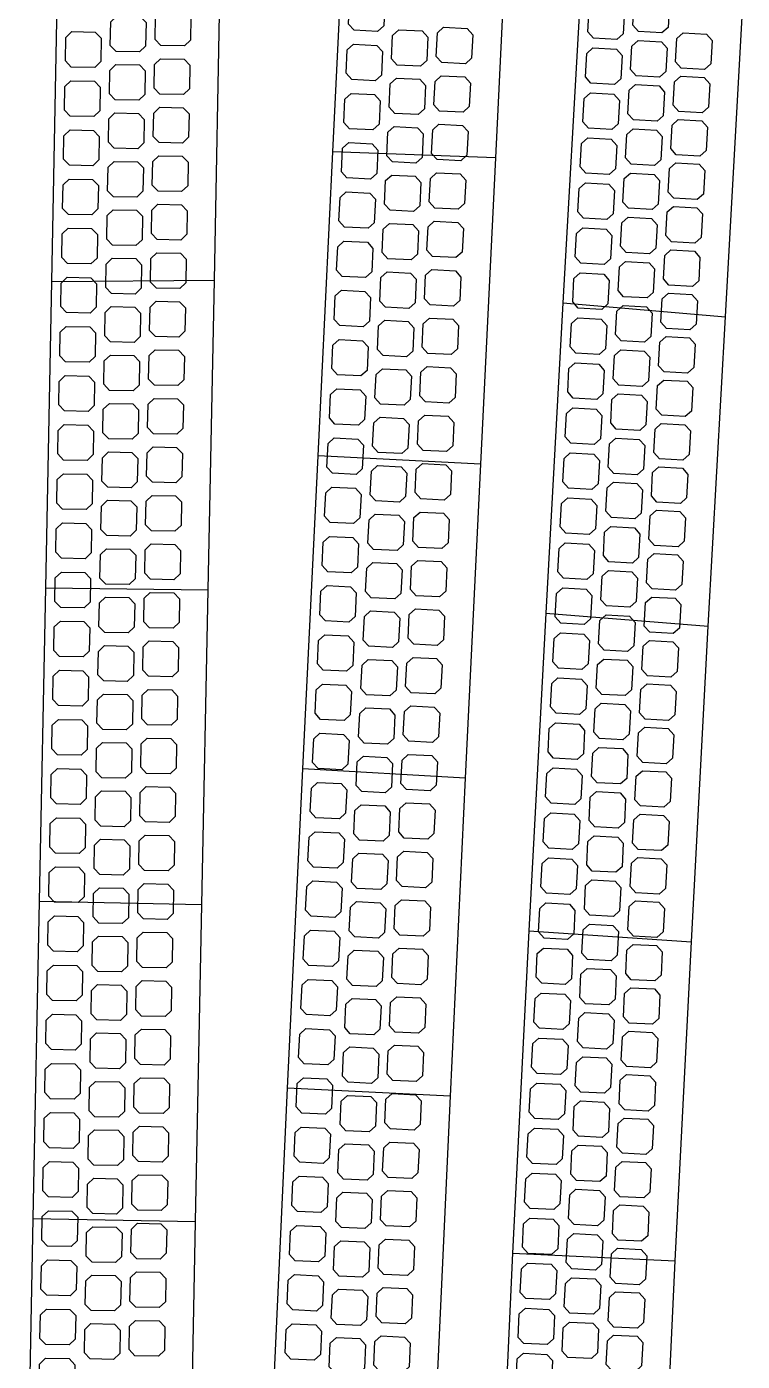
# Model space of a CAD drawing. Header units: millimetres. Extents: x 19106 to 24547, y 13072 to 17462.
# Drawn here: x 22119.7 to 22372.6, y 15459.8 to 15931.5 of the extents above; entities that cross this region are included whole.
import ezdxf

# ---------------------------------------------------------------- set-up
doc = ezdxf.new("R2010")
doc.units = ezdxf.units.MM
doc.header["$LTSCALE"] = 100
doc.header["$MEASUREMENT"] = 0
doc.layers.add('Default', color=7, linetype='Continuous')
doc.layers.add('PV CELL', color=1, linetype='Continuous')

msp = doc.modelspace()

# ---------------------------------------------------------------- linework, layer by layer
at = {"layer": 'Default'}
for points in [[(22227.91, 15887.31), (22232.91, 15990.82)], [(22290.42, 15990.29), (22285.34, 15885.18)], [(22130.38, 15946.09), (22128.46, 15841.46)], [(22186.01, 15841.91), (22188.01, 15948.63)], [(22315.22, 15939.78), (22309.25, 15833.89)], [(22366.65, 15829.02), (22372.64, 15935.15)], [(22222.67, 15779.91), (22227.91, 15887.31)], [(22285.34, 15885.18), (22227.91, 15887.31)], [(22285.34, 15885.18), (22227.91, 15887.31)], [(22285.34, 15885.18), (22280.06, 15776.85)], [(22128.46, 15841.46), (22126.31, 15733.25)], [(22128.46, 15841.46), (22186.01, 15841.91)], [(22128.46, 15841.46), (22186.01, 15841.91)], [(22183.83, 15732.48), (22186.01, 15841.91)], [(22309.25, 15833.89), (22303.2, 15724.28)], [(22309.25, 15833.89), (22366.65, 15829.02)], [(22309.25, 15833.89), (22366.65, 15829.02)], [(22360.62, 15719.65), (22366.65, 15829.02)], [(22217.29, 15669.17), (22222.67, 15779.91)], [(22280.06, 15776.85), (22222.67, 15779.91)], [(22280.06, 15776.85), (22222.67, 15779.91)], [(22280.06, 15776.85), (22274.68, 15665.93)], [(22126.31, 15733.25), (22124.05, 15622.44)], [(22126.31, 15733.25), (22183.83, 15732.48)], [(22126.31, 15733.25), (22183.83, 15732.48)], [(22181.55, 15621.25), (22183.83, 15732.48)], [(22303.2, 15724.28), (22297.18, 15611.93)], [(22303.2, 15724.28), (22360.62, 15719.65)], [(22303.2, 15724.28), (22360.62, 15719.65)], [(22354.65, 15608.07), (22360.62, 15719.65)], [(22211.91, 15556.4), (22217.29, 15669.17)], [(22274.68, 15665.93), (22217.29, 15669.17)], [(22274.68, 15665.93), (22217.29, 15669.17)], [(22274.68, 15665.93), (22269.33, 15553.53)], [(22124.05, 15622.44), (22121.78, 15510.29)], [(22124.05, 15622.44), (22181.55, 15621.25)], [(22124.05, 15622.44), (22181.55, 15621.25)], [(22179.28, 15509.22), (22181.55, 15621.25)], [(22297.18, 15611.93), (22291.38, 15497.97)], [(22297.18, 15611.93), (22354.65, 15608.07)], [(22297.18, 15611.93), (22354.65, 15608.07)], [(22348.91, 15495.3), (22354.65, 15608.07)], [(22206.72, 15443.01), (22211.91, 15556.4)], [(22269.33, 15553.53), (22211.91, 15556.4)], [(22269.33, 15553.53), (22211.91, 15556.4)], [(22269.33, 15553.53), (22264.19, 15440.98)], [(22121.78, 15510.29), (22119.66, 15399.32)], [(22121.78, 15510.29), (22179.28, 15509.22)], [(22121.78, 15510.29), (22179.28, 15509.22)], [(22177.17, 15398.75), (22179.28, 15509.22)], [(22291.38, 15497.97), (22286.17, 15384.72)], [(22291.38, 15497.97), (22348.91, 15495.3)], [(22291.38, 15497.97), (22348.91, 15495.3)], [(22343.77, 15383.62), (22348.91, 15495.3)]]:
    msp.add_lwpolyline(points, dxfattribs=at)
at = {"layer": 'PV CELL'}
for points in [[(22244.31, 15942.34), (22246.3, 15940.14), (22245.9, 15931.85), (22243.7, 15929.86), (22235.41, 15930.26), (22233.42, 15932.46), (22233.82, 15940.75), (22236.02, 15942.74), (22244.31, 15942.34)], [(22320.03, 15927.53), (22318.05, 15929.75), (22318.53, 15938.03), (22320.74, 15940.01), (22329.03, 15939.53), (22331.01, 15937.31), (22330.53, 15929.03), (22328.31, 15927.05), (22320.03, 15927.53)], [(22335.96, 15929.81), (22333.99, 15932.03), (22334.46, 15940.31), (22336.68, 15942.29), (22344.96, 15941.81), (22346.94, 15939.6), (22346.46, 15931.31), (22344.25, 15929.33), (22335.96, 15929.81)], [(22151.27, 15922.79), (22149.21, 15924.93), (22149.37, 15933.23), (22151.51, 15935.29), (22159.81, 15935.14), (22161.87, 15933), (22161.71, 15924.7), (22159.57, 15922.64), (22151.27, 15922.79)], [(22167.09, 15924.88), (22165.03, 15927.01), (22165.19, 15935.31), (22167.33, 15937.37), (22175.63, 15937.22), (22177.69, 15935.08), (22177.53, 15926.78), (22175.39, 15924.72), (22167.09, 15924.88)], [(22275.35, 15930.91), (22277.34, 15928.72), (22276.94, 15920.43), (22274.74, 15918.43), (22266.45, 15918.83), (22264.46, 15921.03), (22264.86, 15929.32), (22267.06, 15931.32), (22275.35, 15930.91)], [(22135.39, 15917.29), (22133.33, 15919.43), (22133.48, 15927.73), (22135.62, 15929.79), (22143.92, 15929.64), (22145.98, 15927.5), (22145.83, 15919.2), (22143.69, 15917.14), (22135.39, 15917.29)], [(22259.51, 15930.07), (22261.51, 15927.88), (22261.11, 15919.59), (22258.91, 15917.59), (22250.62, 15917.99), (22248.62, 15920.19), (22249.02, 15928.48), (22251.22, 15930.48), (22259.51, 15930.07)], [(22335.09, 15914.18), (22333.11, 15916.4), (22333.58, 15924.69), (22335.79, 15926.66), (22344.08, 15926.2), (22346.06, 15923.98), (22345.59, 15915.69), (22343.37, 15913.72), (22335.09, 15914.18)], [(22351.04, 15916.9), (22349.06, 15919.12), (22349.53, 15927.4), (22351.75, 15929.38), (22360.03, 15928.91), (22362.01, 15926.7), (22361.54, 15918.41), (22359.33, 15916.43), (22351.04, 15916.9)], [(22243.47, 15924.95), (22245.46, 15922.75), (22245.06, 15914.46), (22242.86, 15912.46), (22234.57, 15912.86), (22232.58, 15915.06), (22232.98, 15923.35), (22235.18, 15925.35), (22243.47, 15924.95)], [(22319.14, 15911.61), (22317.16, 15913.83), (22317.63, 15922.11), (22319.84, 15924.09), (22328.13, 15923.62), (22330.11, 15921.41), (22329.64, 15913.12), (22327.43, 15911.14), (22319.14, 15911.61)], [(22150.95, 15905.68), (22148.89, 15907.82), (22149.05, 15916.11), (22151.19, 15918.17), (22159.49, 15918.02), (22161.55, 15915.88), (22161.39, 15907.58), (22159.25, 15905.52), (22150.95, 15905.68)], [(22166.77, 15907.72), (22164.71, 15909.86), (22164.87, 15918.16), (22167.01, 15920.22), (22175.3, 15920.07), (22177.36, 15917.93), (22177.21, 15909.63), (22175.07, 15907.57), (22166.77, 15907.72)], [(22135.06, 15899.93), (22133, 15902.07), (22133.16, 15910.37), (22135.3, 15912.43), (22143.6, 15912.27), (22145.66, 15910.13), (22145.5, 15901.83), (22143.36, 15899.77), (22135.06, 15899.93)], [(22258.68, 15912.95), (22260.68, 15910.75), (22260.28, 15902.46), (22258.08, 15900.47), (22249.79, 15900.87), (22247.79, 15903.07), (22248.19, 15911.36), (22250.39, 15913.35), (22258.68, 15912.95)], [(22274.52, 15913.78), (22276.52, 15911.58), (22276.11, 15903.29), (22273.92, 15901.3), (22265.63, 15901.7), (22263.63, 15903.9), (22264.03, 15912.19), (22266.23, 15914.18), (22274.52, 15913.78)], [(22350.18, 15901.56), (22348.2, 15903.78), (22348.67, 15912.06), (22350.88, 15914.04), (22359.17, 15913.57), (22361.15, 15911.36), (22360.68, 15903.07), (22358.46, 15901.09), (22350.18, 15901.56)], [(22242.63, 15907.55), (22244.62, 15905.35), (22244.22, 15897.06), (22242.02, 15895.06), (22233.73, 15895.47), (22231.74, 15897.66), (22232.14, 15905.95), (22234.34, 15907.95), (22242.63, 15907.55)], [(22318.24, 15895.71), (22316.26, 15897.92), (22316.73, 15906.21), (22318.95, 15908.19), (22327.23, 15907.72), (22329.21, 15905.5), (22328.74, 15897.22), (22326.53, 15895.24), (22318.24, 15895.71)], [(22334.21, 15898.57), (22332.23, 15900.79), (22332.69, 15909.07), (22334.91, 15911.05), (22343.2, 15910.58), (22345.17, 15908.37), (22344.71, 15900.08), (22342.49, 15898.1), (22334.21, 15898.57)], [(22166.45, 15890.57), (22164.39, 15892.71), (22164.55, 15901.01), (22166.68, 15903.07), (22174.98, 15902.91), (22177.04, 15900.77), (22176.89, 15892.48), (22174.75, 15890.42), (22166.45, 15890.57)], [(22150.63, 15888.56), (22148.57, 15890.7), (22148.73, 15899), (22150.87, 15901.06), (22159.16, 15900.9), (22161.22, 15898.76), (22161.07, 15890.46), (22158.93, 15888.4), (22150.63, 15888.56)], [(22349.31, 15886.22), (22347.33, 15888.44), (22347.8, 15896.72), (22350.02, 15898.7), (22358.3, 15898.23), (22360.28, 15896.02), (22359.81, 15887.73), (22357.6, 15885.75), (22349.31, 15886.22)], [(22134.74, 15882.56), (22132.68, 15884.7), (22132.83, 15893), (22134.97, 15895.06), (22143.27, 15894.9), (22145.33, 15892.76), (22145.18, 15884.47), (22143.04, 15882.41), (22134.74, 15882.56)], [(22257.86, 15895.83), (22259.85, 15893.63), (22259.45, 15885.34), (22257.25, 15883.34), (22248.96, 15883.75), (22246.97, 15885.95), (22247.37, 15894.24), (22249.57, 15896.23), (22257.86, 15895.83)], [(22273.7, 15896.65), (22275.69, 15894.45), (22275.29, 15886.16), (22273.09, 15884.16), (22264.8, 15884.57), (22262.8, 15886.76), (22263.21, 15895.06), (22265.41, 15897.05), (22273.7, 15896.65)], [(22333.32, 15882.96), (22331.35, 15885.17), (22331.81, 15893.46), (22334.03, 15895.44), (22342.32, 15894.97), (22344.29, 15892.75), (22343.83, 15884.47), (22341.61, 15882.49), (22333.32, 15882.96)], [(22241.79, 15890.15), (22243.78, 15887.95), (22243.38, 15879.66), (22241.18, 15877.66), (22232.89, 15878.07), (22230.89, 15880.27), (22231.3, 15888.56), (22233.5, 15890.55), (22241.79, 15890.15)], [(22317.34, 15879.8), (22315.36, 15882.02), (22315.83, 15890.3), (22318.05, 15892.28), (22326.33, 15891.81), (22328.31, 15889.6), (22327.84, 15881.31), (22325.63, 15879.33), (22317.34, 15879.8)], [(22150.31, 15871.44), (22148.25, 15873.58), (22148.41, 15881.88), (22150.55, 15883.94), (22158.84, 15883.78), (22160.9, 15881.65), (22160.75, 15873.35), (22158.61, 15871.29), (22150.31, 15871.44)], [(22166.13, 15873.42), (22164.07, 15875.56), (22164.22, 15883.86), (22166.36, 15885.92), (22174.66, 15885.76), (22176.72, 15883.62), (22176.57, 15875.32), (22174.43, 15873.26), (22166.13, 15873.42)], [(22257.02, 15878.71), (22259.02, 15876.51), (22258.62, 15868.22), (22256.42, 15866.22), (22248.13, 15866.63), (22246.13, 15868.83), (22246.53, 15877.12), (22248.73, 15879.11), (22257.02, 15878.71)], [(22272.86, 15879.51), (22274.86, 15877.31), (22274.45, 15869.02), (22272.25, 15867.03), (22263.96, 15867.43), (22261.97, 15869.63), (22262.37, 15877.92), (22264.57, 15879.92), (22272.86, 15879.51)], [(22332.44, 15867.34), (22330.46, 15869.56), (22330.93, 15877.84), (22333.15, 15879.82), (22341.43, 15879.35), (22343.41, 15877.14), (22342.94, 15868.85), (22340.73, 15866.87), (22332.44, 15867.34)], [(22348.45, 15870.88), (22346.47, 15873.1), (22346.94, 15881.38), (22349.15, 15883.36), (22357.44, 15882.9), (22359.42, 15880.68), (22358.95, 15872.39), (22356.73, 15870.41), (22348.45, 15870.88)], [(22134.41, 15865.19), (22132.35, 15867.33), (22132.51, 15875.63), (22134.65, 15877.69), (22142.95, 15877.54), (22145.01, 15875.4), (22144.85, 15867.1), (22142.71, 15865.04), (22134.41, 15865.19)], [(22316.45, 15863.89), (22314.47, 15866.11), (22314.93, 15874.4), (22317.15, 15876.37), (22325.44, 15875.91), (22327.41, 15873.69), (22326.95, 15865.41), (22324.73, 15863.43), (22316.45, 15863.89)], [(22240.94, 15872.75), (22242.93, 15870.55), (22242.53, 15862.26), (22240.33, 15860.27), (22232.04, 15860.67), (22230.04, 15862.87), (22230.45, 15871.16), (22232.65, 15873.16), (22240.94, 15872.75)], [(22149.99, 15854.32), (22147.93, 15856.46), (22148.09, 15864.76), (22150.22, 15866.82), (22158.52, 15866.67), (22160.58, 15864.53), (22160.43, 15856.23), (22158.29, 15854.17), (22149.99, 15854.32)], [(22165.81, 15856.27), (22163.75, 15858.41), (22163.9, 15866.7), (22166.04, 15868.76), (22174.34, 15868.61), (22176.4, 15866.47), (22176.25, 15858.17), (22174.11, 15856.11), (22165.81, 15856.27)], [(22347.58, 15855.54), (22345.6, 15857.76), (22346.07, 15866.05), (22348.28, 15868.02), (22356.57, 15867.56), (22358.55, 15865.34), (22358.08, 15857.05), (22355.87, 15855.08), (22347.58, 15855.54)], [(22134.09, 15847.83), (22132.03, 15849.97), (22132.18, 15858.27), (22134.32, 15860.33), (22142.62, 15860.17), (22144.68, 15858.03), (22144.53, 15849.73), (22142.39, 15847.67), (22134.09, 15847.83)], [(22256.19, 15861.59), (22258.18, 15859.39), (22257.78, 15851.1), (22255.58, 15849.1), (22247.29, 15849.5), (22245.3, 15851.7), (22245.7, 15859.99), (22247.9, 15861.99), (22256.19, 15861.59)], [(22272.02, 15862.38), (22274.02, 15860.18), (22273.62, 15851.89), (22271.42, 15849.9), (22263.13, 15850.3), (22261.13, 15852.5), (22261.53, 15860.79), (22263.73, 15862.79), (22272.02, 15862.38)], [(22315.55, 15847.99), (22313.57, 15850.2), (22314.04, 15858.49), (22316.25, 15860.47), (22324.54, 15860), (22326.52, 15857.79), (22326.05, 15849.5), (22323.83, 15847.52), (22315.55, 15847.99)], [(22331.56, 15851.73), (22329.58, 15853.94), (22330.05, 15862.23), (22332.27, 15864.21), (22340.55, 15863.74), (22342.53, 15861.53), (22342.06, 15853.24), (22339.85, 15851.26), (22331.56, 15851.73)], [(22240.09, 15855.36), (22242.08, 15853.16), (22241.68, 15844.87), (22239.48, 15842.87), (22231.19, 15843.28), (22229.19, 15845.48), (22229.6, 15853.77), (22231.8, 15855.76), (22240.09, 15855.36)], [(22165.49, 15839.11), (22163.43, 15841.25), (22163.58, 15849.55), (22165.72, 15851.61), (22174.02, 15851.46), (22176.08, 15849.32), (22175.92, 15841.02), (22173.79, 15838.96), (22165.49, 15839.11)], [(22346.71, 15840.2), (22344.74, 15842.42), (22345.2, 15850.71), (22347.42, 15852.68), (22355.71, 15852.22), (22357.68, 15850), (22357.22, 15841.71), (22355, 15839.74), (22346.71, 15840.2)], [(22149.67, 15837.21), (22147.61, 15839.35), (22147.77, 15847.65), (22149.9, 15849.71), (22158.2, 15849.55), (22160.26, 15847.41), (22160.11, 15839.11), (22157.97, 15837.05), (22149.67, 15837.21)], [(22271.19, 15845.25), (22273.18, 15843.05), (22272.78, 15834.76), (22270.58, 15832.77), (22262.29, 15833.17), (22260.3, 15835.37), (22260.7, 15843.66), (22262.9, 15845.66), (22271.19, 15845.25)], [(22330.68, 15836.11), (22328.7, 15838.33), (22329.17, 15846.62), (22331.38, 15848.59), (22339.67, 15848.13), (22341.65, 15845.91), (22341.18, 15837.63), (22338.97, 15835.65), (22330.68, 15836.11)], [(22133.76, 15830.46), (22131.7, 15832.6), (22131.86, 15840.9), (22134, 15842.96), (22142.3, 15842.8), (22144.36, 15840.66), (22144.2, 15832.37), (22142.06, 15830.31), (22133.76, 15830.46)], [(22255.35, 15844.46), (22257.35, 15842.26), (22256.95, 15833.97), (22254.75, 15831.98), (22246.46, 15832.38), (22244.46, 15834.58), (22244.86, 15842.87), (22247.06, 15844.87), (22255.35, 15844.46)], [(22314.65, 15832.08), (22312.67, 15834.3), (22313.14, 15842.58), (22315.35, 15844.56), (22323.64, 15844.1), (22325.62, 15841.88), (22325.15, 15833.59), (22322.94, 15831.62), (22314.65, 15832.08)], [(22239.24, 15837.96), (22241.24, 15835.76), (22240.83, 15827.47), (22238.63, 15825.47), (22230.34, 15825.88), (22228.35, 15828.08), (22228.75, 15836.37), (22230.95, 15838.36), (22239.24, 15837.96)], [(22345.85, 15824.87), (22343.87, 15827.08), (22344.34, 15835.37), (22346.55, 15837.35), (22354.84, 15836.88), (22356.82, 15834.66), (22356.35, 15826.38), (22354.14, 15824.4), (22345.85, 15824.87)], [(22149.32, 15820.1), (22147.26, 15822.25), (22147.43, 15830.54), (22149.57, 15832.6), (22157.87, 15832.44), (22159.93, 15830.29), (22159.76, 15822), (22157.62, 15819.94), (22149.32, 15820.1)], [(22165.14, 15821.98), (22163.08, 15824.12), (22163.25, 15832.42), (22165.39, 15834.47), (22173.69, 15834.31), (22175.75, 15832.17), (22175.58, 15823.87), (22173.44, 15821.81), (22165.14, 15821.98)], [(22329.8, 15820.5), (22327.82, 15822.72), (22328.29, 15831), (22330.5, 15832.98), (22338.79, 15832.51), (22340.77, 15830.3), (22340.3, 15822.01), (22338.09, 15820.03), (22329.8, 15820.5)], [(22254.52, 15827.34), (22256.51, 15825.14), (22256.11, 15816.85), (22253.91, 15814.86), (22245.62, 15815.26), (22243.63, 15817.46), (22244.03, 15825.75), (22246.23, 15827.75), (22254.52, 15827.34)], [(22270.35, 15828.12), (22272.35, 15825.92), (22271.94, 15817.63), (22269.74, 15815.63), (22261.45, 15816.04), (22259.46, 15818.24), (22259.86, 15826.53), (22262.06, 15828.52), (22270.35, 15828.12)], [(22313.77, 15816.16), (22311.79, 15818.38), (22312.25, 15826.66), (22314.46, 15828.64), (22322.75, 15828.19), (22324.73, 15825.97), (22324.27, 15817.69), (22322.06, 15815.71), (22313.77, 15816.16)], [(22133.4, 15813.11), (22131.34, 15815.25), (22131.51, 15823.55), (22133.65, 15825.61), (22141.95, 15825.44), (22144.01, 15823.3), (22143.84, 15815), (22141.7, 15812.94), (22133.4, 15813.11)], [(22238.39, 15820.56), (22240.39, 15818.36), (22239.98, 15810.07), (22237.78, 15808.08), (22229.49, 15808.48), (22227.5, 15810.68), (22227.9, 15818.97), (22230.1, 15820.97), (22238.39, 15820.56)], [(22328.95, 15804.87), (22326.97, 15807.08), (22327.43, 15815.37), (22329.64, 15817.35), (22337.93, 15816.9), (22339.91, 15814.68), (22339.45, 15806.4), (22337.24, 15804.41), (22328.95, 15804.87)], [(22345.01, 15809.51), (22343.03, 15811.72), (22343.48, 15820.01), (22345.7, 15821.99), (22353.98, 15821.54), (22355.97, 15819.32), (22355.51, 15811.04), (22353.3, 15809.05), (22345.01, 15809.51)], [(22148.98, 15802.99), (22146.92, 15805.13), (22147.09, 15813.43), (22149.23, 15815.48), (22157.53, 15815.32), (22159.59, 15813.18), (22159.42, 15804.88), (22157.28, 15802.82), (22148.98, 15802.99)], [(22164.8, 15804.82), (22162.74, 15806.96), (22162.91, 15815.26), (22165.05, 15817.32), (22173.35, 15817.16), (22175.4, 15815.01), (22175.24, 15806.72), (22173.1, 15804.66), (22164.8, 15804.82)], [(22312.89, 15800.26), (22310.91, 15802.47), (22311.37, 15810.76), (22313.58, 15812.74), (22321.87, 15812.28), (22323.85, 15810.07), (22323.39, 15801.78), (22321.18, 15799.8), (22312.89, 15800.26)], [(22133.05, 15795.74), (22131, 15797.88), (22131.16, 15806.18), (22133.3, 15808.24), (22141.6, 15808.07), (22143.66, 15805.93), (22143.49, 15797.63), (22141.35, 15795.58), (22133.05, 15795.74)], [(22253.68, 15810.22), (22255.68, 15808.02), (22255.28, 15799.73), (22253.08, 15797.74), (22244.79, 15798.14), (22242.79, 15800.34), (22243.19, 15808.63), (22245.39, 15810.63), (22253.68, 15810.22)], [(22269.52, 15810.99), (22271.51, 15808.79), (22271.11, 15800.5), (22268.91, 15798.5), (22260.62, 15798.91), (22258.62, 15801.11), (22259.03, 15809.4), (22261.23, 15811.39), (22269.52, 15810.99)], [(22237.54, 15803.17), (22239.54, 15800.97), (22239.13, 15792.68), (22236.93, 15790.68), (22228.64, 15791.09), (22226.65, 15793.29), (22227.05, 15801.58), (22229.25, 15803.57), (22237.54, 15803.17)], [(22344.16, 15794.17), (22342.18, 15796.38), (22342.64, 15804.67), (22344.85, 15806.65), (22353.14, 15806.19), (22355.12, 15803.98), (22354.66, 15795.7), (22352.45, 15793.71), (22344.16, 15794.17)], [(22164.46, 15787.67), (22162.4, 15789.81), (22162.56, 15798.11), (22164.71, 15800.17), (22173, 15800), (22175.06, 15797.86), (22174.9, 15789.56), (22172.75, 15787.51), (22164.46, 15787.67)], [(22328.09, 15789.26), (22326.11, 15791.47), (22326.56, 15799.76), (22328.78, 15801.74), (22337.06, 15801.28), (22339.05, 15799.07), (22338.59, 15790.78), (22336.38, 15788.8), (22328.09, 15789.26)], [(22148.64, 15785.87), (22146.58, 15788.01), (22146.75, 15796.31), (22148.89, 15798.37), (22157.19, 15798.2), (22159.24, 15796.06), (22159.08, 15787.76), (22156.94, 15785.7), (22148.64, 15785.87)], [(22268.68, 15793.86), (22270.68, 15791.66), (22270.27, 15783.37), (22268.07, 15781.37), (22259.78, 15781.78), (22257.79, 15783.98), (22258.19, 15792.27), (22260.39, 15794.26), (22268.68, 15793.86)], [(22312.02, 15784.35), (22310.03, 15786.56), (22310.49, 15794.85), (22312.7, 15796.83), (22320.99, 15796.37), (22322.97, 15794.16), (22322.52, 15785.87), (22320.3, 15783.89), (22312.02, 15784.35)], [(22132.71, 15778.38), (22130.65, 15780.52), (22130.82, 15788.82), (22132.96, 15790.87), (22141.26, 15790.71), (22143.31, 15788.57), (22143.15, 15780.27), (22141.01, 15778.21), (22132.71, 15778.38)], [(22252.85, 15793.1), (22254.84, 15790.9), (22254.44, 15782.61), (22252.24, 15780.62), (22243.95, 15781.02), (22241.96, 15783.22), (22242.36, 15791.51), (22244.56, 15793.51), (22252.85, 15793.1)], [(22343.32, 15778.83), (22341.33, 15781.04), (22341.79, 15789.33), (22344, 15791.31), (22352.29, 15790.85), (22354.27, 15788.64), (22353.81, 15780.35), (22351.6, 15778.37), (22343.32, 15778.83)], [(22236.69, 15785.77), (22238.69, 15783.57), (22238.29, 15775.28), (22236.09, 15773.29), (22227.8, 15773.69), (22225.8, 15775.89), (22226.2, 15784.18), (22228.4, 15786.18), (22236.69, 15785.77)], [(22327.23, 15773.64), (22325.25, 15775.85), (22325.7, 15784.14), (22327.92, 15786.12), (22336.2, 15785.67), (22338.18, 15783.45), (22337.73, 15775.17), (22335.51, 15773.18), (22327.23, 15773.64)], [(22148.3, 15768.75), (22146.24, 15770.9), (22146.4, 15779.19), (22148.55, 15781.25), (22156.84, 15781.09), (22158.9, 15778.94), (22158.74, 15770.65), (22156.6, 15768.59), (22148.3, 15768.75)], [(22164.11, 15770.52), (22162.06, 15772.66), (22162.22, 15780.96), (22164.36, 15783.02), (22172.66, 15782.85), (22174.72, 15780.71), (22174.55, 15772.41), (22172.41, 15770.35), (22164.11, 15770.52)], [(22311.14, 15768.44), (22309.16, 15770.66), (22309.61, 15778.94), (22311.83, 15780.92), (22320.11, 15780.47), (22322.1, 15778.25), (22321.64, 15769.97), (22319.43, 15767.99), (22311.14, 15768.44)], [(22252.02, 15775.98), (22254.01, 15773.78), (22253.61, 15765.49), (22251.41, 15763.5), (22243.12, 15763.9), (22241.12, 15766.1), (22241.53, 15774.39), (22243.72, 15776.39), (22252.02, 15775.98)], [(22267.85, 15776.73), (22269.84, 15774.53), (22269.44, 15766.24), (22267.24, 15764.24), (22258.95, 15764.64), (22256.96, 15766.84), (22257.36, 15775.13), (22259.56, 15777.13), (22267.85, 15776.73)], [(22342.47, 15763.49), (22340.49, 15765.7), (22340.94, 15773.99), (22343.16, 15775.97), (22351.44, 15775.51), (22353.43, 15773.3), (22352.97, 15765.01), (22350.76, 15763.03), (22342.47, 15763.49)], [(22132.36, 15761.01), (22130.3, 15763.15), (22130.47, 15771.45), (22132.61, 15773.51), (22140.91, 15773.34), (22142.97, 15771.2), (22142.8, 15762.9), (22140.66, 15760.84), (22132.36, 15761.01)], [(22326.37, 15758.03), (22324.38, 15760.24), (22324.84, 15768.53), (22327.05, 15770.51), (22335.34, 15770.05), (22337.32, 15767.84), (22336.87, 15759.55), (22334.65, 15757.57), (22326.37, 15758.03)], [(22163.77, 15753.37), (22161.71, 15755.51), (22161.88, 15763.81), (22164.02, 15765.87), (22172.32, 15765.7), (22174.38, 15763.56), (22174.21, 15755.26), (22172.07, 15753.2), (22163.77, 15753.37)], [(22235.85, 15768.38), (22237.85, 15766.18), (22237.44, 15757.89), (22235.24, 15755.89), (22226.95, 15756.29), (22224.96, 15758.49), (22225.36, 15766.78), (22227.56, 15768.78), (22235.85, 15768.38)], [(22147.96, 15751.64), (22145.9, 15753.78), (22146.06, 15762.08), (22148.2, 15764.13), (22156.5, 15763.97), (22158.56, 15761.83), (22158.39, 15753.53), (22156.25, 15751.47), (22147.96, 15751.64)], [(22310.26, 15752.54), (22308.28, 15754.75), (22308.74, 15763.04), (22310.95, 15765.02), (22319.24, 15764.56), (22321.22, 15762.35), (22320.76, 15754.06), (22318.55, 15752.08), (22310.26, 15752.54)], [(22132.01, 15743.64), (22129.96, 15745.78), (22130.12, 15754.08), (22132.26, 15756.14), (22140.56, 15755.97), (22142.62, 15753.83), (22142.45, 15745.53), (22140.31, 15743.48), (22132.01, 15743.64)], [(22251.18, 15758.86), (22253.18, 15756.66), (22252.78, 15748.37), (22250.58, 15746.38), (22242.29, 15746.78), (22240.29, 15748.98), (22240.7, 15757.27), (22242.89, 15759.26), (22251.18, 15758.86)], [(22267.02, 15759.6), (22269.01, 15757.4), (22268.61, 15749.11), (22266.41, 15747.11), (22258.12, 15747.51), (22256.12, 15749.71), (22256.53, 15758), (22258.73, 15760), (22267.02, 15759.6)], [(22341.62, 15748.15), (22339.64, 15750.36), (22340.1, 15758.65), (22342.31, 15760.63), (22350.6, 15760.17), (22352.58, 15757.96), (22352.12, 15749.67), (22349.91, 15747.69), (22341.62, 15748.15)], [(22235.01, 15750.98), (22237, 15748.78), (22236.6, 15740.49), (22234.4, 15738.5), (22226.11, 15738.9), (22224.11, 15741.1), (22224.52, 15749.39), (22226.72, 15751.38), (22235.01, 15750.98)], [(22325.5, 15742.41), (22323.52, 15744.62), (22323.98, 15752.91), (22326.19, 15754.89), (22334.48, 15754.44), (22336.46, 15752.22), (22336, 15743.94), (22333.79, 15741.95), (22325.5, 15742.41)], [(22147.61, 15734.52), (22145.56, 15736.66), (22145.72, 15744.96), (22147.86, 15747.02), (22156.16, 15746.85), (22158.22, 15744.71), (22158.05, 15736.41), (22155.91, 15734.35), (22147.61, 15734.52)], [(22163.43, 15736.22), (22161.37, 15738.36), (22161.54, 15746.66), (22163.68, 15748.71), (22171.98, 15748.55), (22174.03, 15746.41), (22173.87, 15738.11), (22171.73, 15736.05), (22163.43, 15736.22)], [(22309.38, 15736.63), (22307.4, 15738.84), (22307.86, 15747.13), (22310.07, 15749.11), (22318.36, 15748.65), (22320.34, 15746.44), (22319.88, 15738.15), (22317.67, 15736.17), (22309.38, 15736.63)], [(22250.35, 15741.74), (22252.35, 15739.54), (22251.95, 15731.25), (22249.75, 15729.26), (22241.46, 15729.66), (22239.46, 15731.86), (22239.86, 15740.15), (22242.06, 15742.14), (22250.35, 15741.74)], [(22266.19, 15742.46), (22268.18, 15740.26), (22267.78, 15731.97), (22265.58, 15729.98), (22257.29, 15730.38), (22255.29, 15732.58), (22255.7, 15740.87), (22257.9, 15742.87), (22266.19, 15742.46)], [(22340.78, 15732.81), (22338.79, 15735.02), (22339.25, 15743.31), (22341.46, 15745.29), (22349.75, 15744.83), (22351.73, 15742.62), (22351.28, 15734.33), (22349.06, 15732.35), (22340.78, 15732.81)], [(22131.67, 15726.28), (22129.61, 15728.42), (22129.78, 15736.72), (22131.92, 15738.77), (22140.22, 15738.61), (22142.27, 15736.47), (22142.11, 15728.17), (22139.97, 15726.11), (22131.67, 15726.28)], [(22324.64, 15726.8), (22322.66, 15729.01), (22323.12, 15737.3), (22325.33, 15739.28), (22333.62, 15738.82), (22335.6, 15736.61), (22335.14, 15728.32), (22332.93, 15726.34), (22324.64, 15726.8)], [(22234.16, 15733.58), (22236.16, 15731.39), (22235.76, 15723.09), (22233.56, 15721.1), (22225.27, 15721.5), (22223.27, 15723.7), (22223.67, 15731.99), (22225.87, 15733.99), (22234.16, 15733.58)], [(22308.51, 15720.72), (22306.52, 15722.93), (22306.98, 15731.22), (22309.19, 15733.2), (22317.48, 15732.75), (22319.46, 15730.53), (22319.01, 15722.25), (22316.79, 15720.26), (22308.51, 15720.72)], [(22147.26, 15717.41), (22145.21, 15719.55), (22145.38, 15727.85), (22147.52, 15729.91), (22155.82, 15729.74), (22157.87, 15727.59), (22157.7, 15719.3), (22155.56, 15717.24), (22147.26, 15717.41)], [(22163.08, 15719.07), (22161.02, 15721.21), (22161.19, 15729.51), (22163.33, 15731.57), (22171.63, 15731.4), (22173.69, 15729.25), (22173.52, 15720.96), (22171.38, 15718.9), (22163.08, 15719.07)], [(22339.93, 15717.47), (22337.95, 15719.68), (22338.41, 15727.97), (22340.62, 15729.95), (22348.91, 15729.49), (22350.89, 15727.28), (22350.43, 15718.99), (22348.22, 15717.01), (22339.93, 15717.47)], [(22249.52, 15724.62), (22251.52, 15722.42), (22251.12, 15714.13), (22248.92, 15712.13), (22240.63, 15712.54), (22238.63, 15714.74), (22239.03, 15723.03), (22241.23, 15725.02), (22249.52, 15724.62)], [(22265.35, 15725.33), (22267.35, 15723.13), (22266.95, 15714.84), (22264.75, 15712.85), (22256.46, 15713.25), (22254.46, 15715.45), (22254.87, 15723.74), (22257.06, 15725.73), (22265.35, 15725.33)], [(22323.78, 15711.18), (22321.8, 15713.39), (22322.26, 15721.68), (22324.47, 15723.66), (22332.76, 15723.21), (22334.74, 15720.99), (22334.28, 15712.71), (22332.07, 15710.72), (22323.78, 15711.18)], [(22131.31, 15708.92), (22129.25, 15711.06), (22129.42, 15719.36), (22131.56, 15721.41), (22139.86, 15721.24), (22141.92, 15719.1), (22141.75, 15710.8), (22139.61, 15708.75), (22131.31, 15708.92)], [(22162.73, 15701.92), (22160.67, 15704.06), (22160.84, 15712.36), (22162.98, 15714.41), (22171.28, 15714.25), (22173.34, 15712.1), (22173.17, 15703.8), (22171.03, 15701.75), (22162.73, 15701.92)], [(22233.32, 15716.19), (22235.31, 15713.99), (22234.91, 15705.7), (22232.71, 15703.7), (22224.42, 15704.1), (22222.43, 15706.3), (22222.83, 15714.59), (22225.03, 15716.59), (22233.32, 15716.19)], [(22307.66, 15704.8), (22305.67, 15707.01), (22306.11, 15715.29), (22308.32, 15717.28), (22316.61, 15716.83), (22318.6, 15714.63), (22318.15, 15706.34), (22315.94, 15704.35), (22307.66, 15704.8)], [(22339.11, 15702.11), (22337.13, 15704.32), (22337.57, 15712.61), (22339.78, 15714.59), (22348.07, 15714.15), (22350.05, 15711.94), (22349.61, 15703.65), (22347.4, 15701.67), (22339.11, 15702.11)], [(22146.91, 15700.29), (22144.86, 15702.43), (22145.03, 15710.73), (22147.17, 15712.79), (22155.47, 15712.62), (22157.52, 15710.48), (22157.36, 15702.18), (22155.21, 15700.12), (22146.91, 15700.29)], [(22248.69, 15707.5), (22250.69, 15705.3), (22250.29, 15697.01), (22248.09, 15695.01), (22239.8, 15695.42), (22237.8, 15697.61), (22238.2, 15705.9), (22240.4, 15707.9), (22248.69, 15707.5)], [(22264.52, 15708.2), (22266.52, 15706), (22266.12, 15697.71), (22263.92, 15695.72), (22255.63, 15696.12), (22253.63, 15698.32), (22254.03, 15706.61), (22256.23, 15708.6), (22264.52, 15708.2)], [(22322.96, 15695.55), (22320.98, 15697.76), (22321.42, 15706.04), (22323.63, 15708.03), (22331.92, 15707.59), (22333.9, 15705.38), (22333.46, 15697.09), (22331.25, 15695.1), (22322.96, 15695.55)], [(22130.95, 15691.55), (22128.9, 15693.69), (22129.07, 15701.99), (22131.21, 15704.05), (22139.51, 15703.88), (22141.56, 15701.73), (22141.4, 15693.44), (22139.25, 15691.38), (22130.95, 15691.55)], [(22306.81, 15688.89), (22304.82, 15691.1), (22305.26, 15699.39), (22307.47, 15701.37), (22315.76, 15700.93), (22317.75, 15698.72), (22317.3, 15690.43), (22315.09, 15688.44), (22306.81, 15688.89)], [(22146.56, 15683.18), (22144.51, 15685.32), (22144.68, 15693.62), (22146.82, 15695.67), (22155.12, 15695.5), (22157.17, 15693.36), (22157.01, 15685.06), (22154.86, 15683.01), (22146.56, 15683.18)], [(22162.38, 15684.77), (22160.32, 15686.91), (22160.49, 15695.21), (22162.63, 15697.26), (22170.93, 15697.09), (22172.99, 15694.95), (22172.82, 15686.65), (22170.68, 15684.6), (22162.38, 15684.77)], [(22232.47, 15698.79), (22234.47, 15696.59), (22234.07, 15688.3), (22231.87, 15686.31), (22223.58, 15686.71), (22221.58, 15688.91), (22221.99, 15697.2), (22224.18, 15699.19), (22232.47, 15698.79)], [(22338.29, 15686.77), (22336.31, 15688.98), (22336.75, 15697.27), (22338.96, 15699.25), (22347.25, 15698.81), (22349.23, 15696.6), (22348.79, 15688.31), (22346.58, 15686.33), (22338.29, 15686.77)], [(22247.86, 15690.38), (22249.86, 15688.18), (22249.46, 15679.89), (22247.26, 15677.89), (22238.97, 15678.29), (22236.97, 15680.49), (22237.37, 15688.78), (22239.57, 15690.78), (22247.86, 15690.38)], [(22263.69, 15691.07), (22265.69, 15688.87), (22265.29, 15680.58), (22263.09, 15678.58), (22254.8, 15678.99), (22252.8, 15681.19), (22253.2, 15689.48), (22255.4, 15691.47), (22263.69, 15691.07)], [(22322.13, 15679.93), (22320.14, 15682.14), (22320.58, 15690.43), (22322.79, 15692.41), (22331.08, 15691.97), (22333.07, 15689.76), (22332.62, 15681.47), (22330.41, 15679.49), (22322.13, 15679.93)], [(22130.6, 15674.18), (22128.54, 15676.33), (22128.71, 15684.62), (22130.85, 15686.68), (22139.15, 15686.51), (22141.21, 15684.37), (22141.04, 15676.07), (22138.9, 15674.01), (22130.6, 15674.18)], [(22305.95, 15672.98), (22303.97, 15675.19), (22304.41, 15683.48), (22306.62, 15685.46), (22314.91, 15685.02), (22316.89, 15682.81), (22316.45, 15674.52), (22314.24, 15672.54), (22305.95, 15672.98)], [(22231.63, 15681.39), (22233.63, 15679.2), (22233.22, 15670.91), (22231.03, 15668.91), (22222.73, 15669.31), (22220.74, 15671.51), (22221.14, 15679.8), (22223.34, 15681.8), (22231.63, 15681.39)], [(22337.47, 15671.43), (22335.49, 15673.64), (22335.93, 15681.92), (22338.14, 15683.91), (22346.43, 15683.47), (22348.41, 15681.26), (22347.97, 15672.97), (22345.76, 15670.98), (22337.47, 15671.43)], [(22146.21, 15666.06), (22144.16, 15668.2), (22144.33, 15676.5), (22146.47, 15678.56), (22154.77, 15678.39), (22156.82, 15676.24), (22156.66, 15667.95), (22154.51, 15665.89), (22146.21, 15666.06)], [(22162.03, 15667.61), (22159.97, 15669.76), (22160.14, 15678.05), (22162.28, 15680.11), (22170.58, 15679.94), (22172.64, 15677.8), (22172.47, 15669.5), (22170.33, 15667.44), (22162.03, 15667.61)], [(22321.29, 15664.31), (22319.31, 15666.52), (22319.75, 15674.81), (22321.96, 15676.8), (22330.25, 15676.35), (22332.23, 15674.14), (22331.79, 15665.86), (22329.58, 15663.87), (22321.29, 15664.31)], [(22247.03, 15673.27), (22249.03, 15671.07), (22248.63, 15662.78), (22246.43, 15660.78), (22238.14, 15661.17), (22236.14, 15663.37), (22236.54, 15671.66), (22238.74, 15673.66), (22247.03, 15673.27)], [(22262.86, 15673.95), (22264.85, 15671.75), (22264.46, 15663.46), (22262.26, 15661.46), (22253.97, 15661.86), (22251.97, 15664.05), (22252.37, 15672.34), (22254.56, 15674.34), (22262.86, 15673.95)], [(22130.24, 15656.82), (22128.19, 15658.96), (22128.36, 15667.26), (22130.5, 15669.31), (22138.8, 15669.14), (22140.85, 15667), (22140.69, 15658.7), (22138.54, 15656.65), (22130.24, 15656.82)], [(22305.1, 15657.07), (22303.12, 15659.28), (22303.56, 15667.57), (22305.77, 15669.55), (22314.06, 15669.11), (22316.04, 15666.9), (22315.6, 15658.61), (22313.39, 15656.63), (22305.1, 15657.07)], [(22336.65, 15656.09), (22334.67, 15658.3), (22335.11, 15666.58), (22337.32, 15668.57), (22345.61, 15668.12), (22347.59, 15665.92), (22347.15, 15657.63), (22344.94, 15655.64), (22336.65, 15656.09)], [(22161.68, 15650.46), (22159.62, 15652.6), (22159.79, 15660.9), (22161.93, 15662.96), (22170.23, 15662.79), (22172.29, 15660.65), (22172.12, 15652.35), (22169.97, 15650.29), (22161.68, 15650.46)], [(22230.79, 15664.01), (22232.79, 15661.81), (22232.39, 15653.52), (22230.2, 15651.52), (22221.91, 15651.92), (22219.91, 15654.11), (22220.3, 15662.4), (22222.5, 15664.4), (22230.79, 15664.01)], [(22145.86, 15648.94), (22143.81, 15651.08), (22143.98, 15659.38), (22146.12, 15661.44), (22154.42, 15661.27), (22156.47, 15659.13), (22156.31, 15650.83), (22154.16, 15648.77), (22145.86, 15648.94)], [(22262.04, 15656.81), (22264.04, 15654.62), (22263.64, 15646.33), (22261.45, 15644.33), (22253.15, 15644.72), (22251.16, 15646.92), (22251.55, 15655.21), (22253.75, 15657.21), (22262.04, 15656.81)], [(22320.46, 15648.7), (22318.47, 15650.91), (22318.91, 15659.2), (22321.12, 15661.18), (22329.41, 15660.74), (22331.4, 15658.53), (22330.95, 15650.24), (22328.74, 15648.25), (22320.46, 15648.7)], [(22246.21, 15656.14), (22248.21, 15653.95), (22247.82, 15645.66), (22245.62, 15643.66), (22237.33, 15644.05), (22235.33, 15646.25), (22235.72, 15654.54), (22237.92, 15656.54), (22246.21, 15656.14)], [(22304.25, 15641.16), (22302.27, 15643.37), (22302.71, 15651.66), (22304.92, 15653.65), (22313.21, 15653.2), (22315.19, 15650.99), (22314.75, 15642.7), (22312.54, 15640.72), (22304.25, 15641.16)], [(22335.83, 15640.74), (22333.85, 15642.95), (22334.29, 15651.24), (22336.5, 15653.23), (22344.79, 15652.78), (22346.77, 15650.57), (22346.33, 15642.29), (22344.12, 15640.3), (22335.83, 15640.74)], [(22129.89, 15639.45), (22127.83, 15641.59), (22128, 15649.89), (22130.14, 15651.95), (22138.44, 15651.78), (22140.5, 15649.64), (22140.33, 15641.34), (22138.19, 15639.28), (22129.89, 15639.45)], [(22145.51, 15631.83), (22143.46, 15633.97), (22143.63, 15642.27), (22145.77, 15644.32), (22154.07, 15644.15), (22156.12, 15642.01), (22155.96, 15633.71), (22153.81, 15631.66), (22145.51, 15631.83)], [(22161.33, 15633.31), (22159.27, 15635.45), (22159.44, 15643.75), (22161.58, 15645.81), (22169.88, 15645.64), (22171.94, 15643.5), (22171.77, 15635.2), (22169.62, 15633.14), (22161.33, 15633.31)], [(22229.96, 15646.61), (22231.96, 15644.41), (22231.57, 15636.12), (22229.37, 15634.12), (22221.08, 15634.52), (22219.08, 15636.72), (22219.47, 15645.01), (22221.67, 15647), (22229.96, 15646.61)], [(22319.62, 15633.08), (22317.63, 15635.29), (22318.08, 15643.58), (22320.29, 15645.56), (22328.58, 15645.12), (22330.56, 15642.91), (22330.12, 15634.62), (22327.91, 15632.64), (22319.62, 15633.08)], [(22245.4, 15639.02), (22247.39, 15636.82), (22247, 15628.53), (22244.8, 15626.54), (22236.51, 15626.93), (22234.51, 15629.13), (22234.91, 15637.42), (22237.11, 15639.42), (22245.4, 15639.02)], [(22261.22, 15639.68), (22263.22, 15637.48), (22262.83, 15629.19), (22260.63, 15627.2), (22252.34, 15627.59), (22250.34, 15629.79), (22250.74, 15638.08), (22252.93, 15640.08), (22261.22, 15639.68)], [(22129.53, 15622.08), (22127.48, 15624.23), (22127.65, 15632.53), (22129.79, 15634.58), (22138.09, 15634.41), (22140.14, 15632.27), (22139.98, 15623.97), (22137.83, 15621.92), (22129.53, 15622.08)], [(22303.4, 15625.25), (22301.42, 15627.46), (22301.86, 15635.75), (22304.07, 15637.74), (22312.36, 15637.29), (22314.34, 15635.08), (22313.9, 15626.8), (22311.69, 15624.81), (22303.4, 15625.25)], [(22335.01, 15625.4), (22333.02, 15627.61), (22333.47, 15635.9), (22335.68, 15637.88), (22343.97, 15637.44), (22345.95, 15635.23), (22345.51, 15626.94), (22343.3, 15624.96), (22335.01, 15625.4)], [(22160.98, 15616.16), (22158.92, 15618.3), (22159.09, 15626.6), (22161.23, 15628.66), (22169.53, 15628.49), (22171.59, 15626.34), (22171.42, 15618.05), (22169.27, 15615.99), (22160.98, 15616.16)], [(22229.13, 15629.21), (22231.13, 15627.02), (22230.74, 15618.72), (22228.54, 15616.73), (22220.25, 15617.12), (22218.25, 15619.32), (22218.65, 15627.61), (22220.84, 15629.61), (22229.13, 15629.21)], [(22318.78, 15617.46), (22316.8, 15619.67), (22317.24, 15627.96), (22319.45, 15629.95), (22327.74, 15629.5), (22329.72, 15627.29), (22329.28, 15619.01), (22327.07, 15617.02), (22318.78, 15617.46)], [(22145.16, 15614.71), (22143.11, 15616.85), (22143.28, 15625.15), (22145.42, 15627.21), (22153.72, 15627.04), (22155.78, 15624.89), (22155.61, 15616.6), (22153.46, 15614.54), (22145.16, 15614.71)], [(22244.58, 15621.9), (22246.58, 15619.7), (22246.19, 15611.41), (22243.99, 15609.41), (22235.7, 15609.81), (22233.7, 15612.01), (22234.09, 15620.3), (22236.29, 15622.29), (22244.58, 15621.9)], [(22260.41, 15622.55), (22262.41, 15620.35), (22262.01, 15612.06), (22259.81, 15610.06), (22251.52, 15610.46), (22249.53, 15612.66), (22249.92, 15620.95), (22252.12, 15622.94), (22260.41, 15622.55)], [(22302.55, 15609.35), (22300.56, 15611.56), (22301.01, 15619.84), (22303.22, 15621.83), (22311.51, 15621.39), (22313.49, 15619.18), (22313.05, 15610.89), (22310.84, 15608.9), (22302.55, 15609.35)], [(22334.19, 15610.06), (22332.2, 15612.27), (22332.65, 15620.56), (22334.86, 15622.54), (22343.14, 15622.1), (22345.13, 15619.89), (22344.69, 15611.6), (22342.48, 15609.62), (22334.19, 15610.06)], [(22129.18, 15604.72), (22127.13, 15606.86), (22127.29, 15615.16), (22129.44, 15617.21), (22137.73, 15617.05), (22139.79, 15614.9), (22139.62, 15606.61), (22137.48, 15604.55), (22129.18, 15604.72)], [(22144.82, 15597.59), (22142.76, 15599.73), (22142.93, 15608.03), (22145.07, 15610.09), (22153.37, 15609.92), (22155.43, 15607.78), (22155.26, 15599.48), (22153.12, 15597.42), (22144.82, 15597.59)], [(22160.63, 15599.01), (22158.57, 15601.15), (22158.74, 15609.45), (22160.88, 15611.5), (22169.18, 15611.33), (22171.24, 15609.19), (22171.07, 15600.89), (22168.93, 15598.84), (22160.63, 15599.01)], [(22228.31, 15611.82), (22230.3, 15609.62), (22229.91, 15601.33), (22227.71, 15599.33), (22219.42, 15599.72), (22217.42, 15601.92), (22217.82, 15610.21), (22220.02, 15612.21), (22228.31, 15611.82)], [(22317.95, 15601.85), (22315.96, 15604.06), (22316.41, 15612.35), (22318.62, 15614.33), (22326.9, 15613.89), (22328.89, 15611.68), (22328.45, 15603.39), (22326.24, 15601.4), (22317.95, 15601.85)], [(22243.77, 15604.78), (22245.76, 15602.58), (22245.37, 15594.29), (22243.17, 15592.29), (22234.88, 15592.69), (22232.88, 15594.88), (22233.28, 15603.17), (22235.48, 15605.17), (22243.77, 15604.78)], [(22259.59, 15605.42), (22261.59, 15603.22), (22261.2, 15594.93), (22259, 15592.93), (22250.71, 15593.33), (22248.71, 15595.52), (22249.1, 15603.81), (22251.3, 15605.81), (22259.59, 15605.42)], [(22301.74, 15593.41), (22299.75, 15595.61), (22300.17, 15603.9), (22302.38, 15605.89), (22310.67, 15605.47), (22312.66, 15603.27), (22312.24, 15594.98), (22310.03, 15592.99), (22301.74, 15593.41)], [(22333.4, 15594.69), (22331.41, 15596.89), (22331.84, 15605.18), (22334.04, 15607.17), (22342.33, 15606.75), (22344.32, 15604.55), (22343.9, 15596.26), (22341.69, 15594.27), (22333.4, 15594.69)], [(22128.83, 15587.35), (22126.77, 15589.49), (22126.94, 15597.79), (22129.08, 15599.85), (22137.38, 15599.68), (22139.44, 15597.54), (22139.27, 15589.24), (22137.13, 15587.18), (22128.83, 15587.35)], [(22317.17, 15586.2), (22315.18, 15588.41), (22315.6, 15596.69), (22317.81, 15598.69), (22326.1, 15598.26), (22328.09, 15596.06), (22327.67, 15587.77), (22325.46, 15585.78), (22317.17, 15586.2)], [(22144.47, 15580.47), (22142.41, 15582.62), (22142.58, 15590.91), (22144.72, 15592.97), (22153.02, 15592.8), (22155.08, 15590.66), (22154.91, 15582.36), (22152.77, 15580.31), (22144.47, 15580.47)], [(22160.28, 15581.85), (22158.22, 15584), (22158.39, 15592.29), (22160.53, 15594.35), (22168.83, 15594.18), (22170.89, 15592.04), (22170.72, 15583.74), (22168.58, 15581.69), (22160.28, 15581.85)], [(22227.48, 15594.42), (22229.48, 15592.22), (22229.08, 15583.93), (22226.88, 15581.93), (22218.59, 15582.33), (22216.6, 15584.52), (22216.99, 15592.82), (22219.19, 15594.81), (22227.48, 15594.42)], [(22332.62, 15579.35), (22330.63, 15581.55), (22331.05, 15589.84), (22333.26, 15591.83), (22341.55, 15591.41), (22343.54, 15589.2), (22343.12, 15580.92), (22340.91, 15578.92), (22332.62, 15579.35)], [(22242.95, 15587.66), (22244.95, 15585.46), (22244.55, 15577.17), (22242.36, 15575.17), (22234.07, 15575.56), (22232.07, 15577.76), (22232.46, 15586.05), (22234.66, 15588.05), (22242.95, 15587.66)], [(22258.78, 15588.28), (22260.78, 15586.09), (22260.38, 15577.8), (22258.18, 15575.8), (22249.89, 15576.19), (22247.89, 15578.39), (22248.29, 15586.68), (22250.49, 15588.68), (22258.78, 15588.28)], [(22300.93, 15577.5), (22298.94, 15579.7), (22299.36, 15587.99), (22301.57, 15589.98), (22309.86, 15589.56), (22311.85, 15587.36), (22311.43, 15579.07), (22309.22, 15577.08), (22300.93, 15577.5)], [(22128.48, 15569.98), (22126.42, 15572.13), (22126.59, 15580.43), (22128.73, 15582.48), (22137.03, 15582.31), (22139.09, 15580.17), (22138.92, 15571.87), (22136.78, 15569.82), (22128.48, 15569.98)], [(22316.38, 15570.58), (22314.39, 15572.79), (22314.81, 15581.08), (22317.01, 15583.07), (22325.3, 15582.65), (22327.29, 15580.44), (22326.87, 15572.15), (22324.67, 15570.16), (22316.38, 15570.58)], [(22159.93, 15564.7), (22157.88, 15566.84), (22158.04, 15575.14), (22160.19, 15577.2), (22168.48, 15577.03), (22170.54, 15574.89), (22170.37, 15566.59), (22168.23, 15564.53), (22159.93, 15564.7)], [(22226.65, 15577.02), (22228.65, 15574.82), (22228.25, 15566.53), (22226.06, 15564.54), (22217.76, 15564.93), (22215.77, 15567.13), (22216.16, 15575.42), (22218.36, 15577.42), (22226.65, 15577.02)], [(22144.12, 15563.36), (22142.07, 15565.5), (22142.24, 15573.8), (22144.38, 15575.86), (22152.68, 15575.69), (22154.73, 15573.54), (22154.56, 15565.25), (22152.42, 15563.19), (22144.12, 15563.36)], [(22300.12, 15561.59), (22298.13, 15563.79), (22298.55, 15572.08), (22300.76, 15574.07), (22309.05, 15573.65), (22311.04, 15571.45), (22310.62, 15563.16), (22308.41, 15561.17), (22300.12, 15561.59)], [(22331.84, 15564), (22329.85, 15566.21), (22330.27, 15574.5), (22332.48, 15576.49), (22340.77, 15576.06), (22342.76, 15573.86), (22342.34, 15565.57), (22340.13, 15563.58), (22331.84, 15564)], [(22242.14, 15570.53), (22244.13, 15568.34), (22243.74, 15560.05), (22241.54, 15558.05), (22233.25, 15558.44), (22231.25, 15560.64), (22231.65, 15568.93), (22233.85, 15570.93), (22242.14, 15570.53)], [(22257.96, 15571.15), (22259.96, 15568.95), (22259.56, 15560.66), (22257.37, 15558.67), (22249.08, 15559.06), (22247.08, 15561.26), (22247.47, 15569.55), (22249.67, 15571.55), (22257.96, 15571.15)], [(22315.58, 15554.96), (22313.59, 15557.17), (22314.02, 15565.46), (22316.22, 15567.45), (22324.51, 15567.03), (22326.5, 15564.82), (22326.08, 15556.53), (22323.87, 15554.54), (22315.58, 15554.96)], [(22128.12, 15552.62), (22126.07, 15554.76), (22126.24, 15563.06), (22128.38, 15565.12), (22136.68, 15564.95), (22138.73, 15562.81), (22138.57, 15554.51), (22136.42, 15552.45), (22128.12, 15552.62)], [(22143.78, 15546.24), (22141.72, 15548.38), (22141.89, 15556.68), (22144.03, 15558.74), (22152.33, 15558.57), (22154.39, 15556.43), (22154.22, 15548.13), (22152.07, 15546.07), (22143.78, 15546.24)], [(22159.58, 15547.55), (22157.53, 15549.69), (22157.7, 15557.99), (22159.84, 15560.05), (22168.14, 15559.88), (22170.19, 15557.74), (22170.02, 15549.44), (22167.88, 15547.38), (22159.58, 15547.55)], [(22225.81, 15559.64), (22227.82, 15557.45), (22227.44, 15549.16), (22225.24, 15547.16), (22216.95, 15547.54), (22214.95, 15549.73), (22215.33, 15558.02), (22217.52, 15560.02), (22225.81, 15559.64)], [(22299.31, 15545.68), (22297.32, 15547.88), (22297.74, 15556.17), (22299.95, 15558.16), (22308.24, 15557.74), (22310.23, 15555.54), (22309.81, 15547.25), (22307.6, 15545.26), (22299.31, 15545.68)], [(22331.06, 15548.66), (22329.07, 15550.86), (22329.49, 15559.15), (22331.7, 15561.14), (22339.99, 15560.72), (22341.98, 15558.52), (22341.55, 15550.23), (22339.35, 15548.24), (22331.06, 15548.66)], [(22241.33, 15553.43), (22243.33, 15551.24), (22242.95, 15542.95), (22240.76, 15540.95), (22232.46, 15541.32), (22230.46, 15543.52), (22230.84, 15551.81), (22233.03, 15553.81), (22241.33, 15553.43)], [(22257.15, 15554.04), (22259.15, 15551.85), (22258.77, 15543.55), (22256.58, 15541.55), (22248.29, 15541.93), (22246.28, 15544.12), (22246.66, 15552.42), (22248.86, 15554.42), (22257.15, 15554.04)], [(22314.79, 15539.35), (22312.8, 15541.55), (22313.22, 15549.84), (22315.42, 15551.83), (22323.71, 15551.41), (22325.7, 15549.2), (22325.28, 15540.91), (22323.08, 15538.92), (22314.79, 15539.35)], [(22127.77, 15535.25), (22125.72, 15537.39), (22125.88, 15545.69), (22128.03, 15547.75), (22136.32, 15547.58), (22138.38, 15545.44), (22138.21, 15537.14), (22136.07, 15535.08), (22127.77, 15535.25)], [(22330.28, 15533.32), (22328.29, 15535.52), (22328.71, 15543.81), (22330.92, 15545.8), (22339.21, 15545.38), (22341.2, 15543.17), (22340.77, 15534.88), (22338.57, 15532.89), (22330.28, 15533.32)], [(22143.43, 15529.12), (22141.37, 15531.27), (22141.54, 15539.56), (22143.68, 15541.62), (22151.98, 15541.45), (22154.04, 15539.31), (22153.87, 15531.01), (22151.73, 15528.96), (22143.43, 15529.12)], [(22159.24, 15530.4), (22157.18, 15532.54), (22157.35, 15540.84), (22159.49, 15542.9), (22167.79, 15542.73), (22169.84, 15540.59), (22169.68, 15532.29), (22167.53, 15530.23), (22159.24, 15530.4)], [(22225.02, 15542.25), (22227.02, 15540.05), (22226.64, 15531.76), (22224.45, 15529.76), (22216.16, 15530.14), (22214.16, 15532.33), (22214.54, 15540.62), (22216.73, 15542.62), (22225.02, 15542.25)], [(22298.5, 15529.77), (22296.51, 15531.97), (22296.94, 15540.26), (22299.14, 15542.25), (22307.43, 15541.83), (22309.42, 15539.62), (22309, 15531.34), (22306.79, 15529.35), (22298.5, 15529.77)], [(22240.54, 15536.31), (22242.55, 15534.12), (22242.17, 15525.82), (22239.97, 15523.82), (22231.68, 15524.2), (22229.68, 15526.39), (22230.06, 15534.68), (22232.25, 15536.69), (22240.54, 15536.31)], [(22256.37, 15536.91), (22258.37, 15534.71), (22257.99, 15526.42), (22255.8, 15524.42), (22247.5, 15524.8), (22245.5, 15526.99), (22245.88, 15535.28), (22248.07, 15537.28), (22256.37, 15536.91)], [(22313.99, 15523.73), (22312, 15525.93), (22312.43, 15534.22), (22314.63, 15536.21), (22322.92, 15535.79), (22324.91, 15533.59), (22324.49, 15525.3), (22322.28, 15523.31), (22313.99, 15523.73)], [(22127.42, 15517.89), (22125.36, 15520.03), (22125.53, 15528.33), (22127.67, 15530.38), (22135.97, 15530.22), (22138.03, 15528.07), (22137.86, 15519.77), (22135.72, 15517.72), (22127.42, 15517.89)], [(22329.5, 15517.97), (22327.51, 15520.18), (22327.93, 15528.46), (22330.14, 15530.46), (22338.42, 15530.03), (22340.42, 15527.83), (22339.99, 15519.54), (22337.79, 15517.55), (22329.5, 15517.97)], [(22158.89, 15513.25), (22156.83, 15515.39), (22157, 15523.69), (22159.14, 15525.74), (22167.44, 15525.58), (22169.5, 15523.43), (22169.33, 15515.13), (22167.19, 15513.08), (22158.89, 15513.25)], [(22224.23, 15524.85), (22226.23, 15522.65), (22225.85, 15514.36), (22223.66, 15512.36), (22215.37, 15512.74), (22213.36, 15514.93), (22213.74, 15523.22), (22215.94, 15525.23), (22224.23, 15524.85)], [(22297.69, 15513.86), (22295.7, 15516.06), (22296.13, 15524.35), (22298.33, 15526.34), (22306.62, 15525.92), (22308.61, 15523.71), (22308.19, 15515.43), (22305.98, 15513.43), (22297.69, 15513.86)], [(22143.08, 15512.01), (22141.03, 15514.15), (22141.19, 15522.45), (22143.34, 15524.51), (22151.63, 15524.34), (22153.69, 15522.19), (22153.52, 15513.9), (22151.38, 15511.84), (22143.08, 15512.01)], [(22255.58, 15519.77), (22257.59, 15517.58), (22257.21, 15509.29), (22255.01, 15507.28), (22246.72, 15507.66), (22244.72, 15509.86), (22245.1, 15518.15), (22247.29, 15520.15), (22255.58, 15519.77)], [(22313.2, 15508.11), (22311.21, 15510.31), (22311.63, 15518.6), (22313.84, 15520.59), (22322.12, 15520.17), (22324.11, 15517.97), (22323.69, 15509.68), (22321.49, 15507.69), (22313.2, 15508.11)], [(22239.76, 15519.19), (22241.77, 15516.99), (22241.39, 15508.7), (22239.19, 15506.7), (22230.9, 15507.08), (22228.9, 15509.27), (22229.28, 15517.56), (22231.47, 15519.56), (22239.76, 15519.19)], [(22127.07, 15500.52), (22125.01, 15502.66), (22125.18, 15510.96), (22127.32, 15513.02), (22135.62, 15512.85), (22137.68, 15510.71), (22137.51, 15502.41), (22135.37, 15500.35), (22127.07, 15500.52)], [(22328.72, 15502.63), (22326.73, 15504.83), (22327.15, 15513.12), (22329.35, 15515.11), (22337.64, 15514.69), (22339.63, 15512.49), (22339.21, 15504.2), (22337.01, 15502.21), (22328.72, 15502.63)], [(22142.75, 15494.88), (22140.69, 15497.02), (22140.85, 15505.32), (22142.99, 15507.38), (22151.29, 15507.22), (22153.35, 15505.08), (22153.19, 15496.78), (22151.05, 15494.72), (22142.75, 15494.88)], [(22158.56, 15496.08), (22156.5, 15498.22), (22156.65, 15506.52), (22158.79, 15508.58), (22167.09, 15508.42), (22169.15, 15506.28), (22168.99, 15497.98), (22166.85, 15495.92), (22158.56, 15496.08)], [(22223.43, 15507.45), (22225.44, 15505.25), (22225.06, 15496.96), (22222.86, 15494.96), (22214.57, 15495.34), (22212.57, 15497.53), (22212.95, 15505.82), (22215.14, 15507.83), (22223.43, 15507.45)], [(22296.88, 15497.95), (22294.89, 15500.15), (22295.32, 15508.44), (22297.52, 15510.43), (22305.81, 15510.01), (22307.8, 15507.8), (22307.38, 15499.51), (22305.17, 15497.52), (22296.88, 15497.95)], [(22238.98, 15502.06), (22240.98, 15499.87), (22240.61, 15491.58), (22238.41, 15489.57), (22230.12, 15489.95), (22228.12, 15492.15), (22228.5, 15500.44), (22230.69, 15502.44), (22238.98, 15502.06)], [(22254.8, 15502.64), (22256.8, 15500.44), (22256.43, 15492.15), (22254.23, 15490.15), (22245.94, 15490.53), (22243.94, 15492.72), (22244.32, 15501.01), (22246.51, 15503.02), (22254.8, 15502.64)], [(22312.41, 15492.49), (22310.41, 15494.69), (22310.84, 15502.98), (22313.04, 15504.97), (22321.33, 15504.55), (22323.32, 15502.35), (22322.9, 15494.06), (22320.69, 15492.07), (22312.41, 15492.49)], [(22327.94, 15487.28), (22325.95, 15489.49), (22326.37, 15497.78), (22328.57, 15499.77), (22336.86, 15499.35), (22338.85, 15497.14), (22338.43, 15488.85), (22336.23, 15486.86), (22327.94, 15487.28)], [(22126.75, 15483.14), (22124.69, 15485.28), (22124.85, 15493.58), (22126.99, 15495.64), (22135.28, 15495.48), (22137.34, 15493.34), (22137.19, 15485.04), (22135.05, 15482.98), (22126.75, 15483.14)], [(22296.15, 15481.98), (22294.15, 15484.18), (22294.53, 15492.47), (22296.72, 15494.47), (22305.02, 15494.09), (22307.02, 15491.89), (22306.64, 15483.6), (22304.44, 15481.6), (22296.15, 15481.98)], [(22142.43, 15477.76), (22140.37, 15479.9), (22140.52, 15488.2), (22142.66, 15490.26), (22150.96, 15490.1), (22153.02, 15487.96), (22152.86, 15479.66), (22150.72, 15477.6), (22142.43, 15477.76)], [(22158.23, 15478.93), (22156.17, 15481.07), (22156.33, 15489.37), (22158.47, 15491.43), (22166.77, 15491.27), (22168.83, 15489.13), (22168.67, 15480.83), (22166.53, 15478.77), (22158.23, 15478.93)], [(22222.64, 15490.05), (22224.64, 15487.86), (22224.26, 15479.56), (22222.07, 15477.56), (22213.78, 15477.94), (22211.78, 15480.13), (22212.15, 15488.43), (22214.35, 15490.43), (22222.64, 15490.05)], [(22311.71, 15476.82), (22309.71, 15479.01), (22310.09, 15487.3), (22312.28, 15489.3), (22320.57, 15488.92), (22322.57, 15486.73), (22322.19, 15478.44), (22320, 15476.43), (22311.71, 15476.82)], [(22238.2, 15484.94), (22240.2, 15482.74), (22239.82, 15474.45), (22237.63, 15472.45), (22229.34, 15472.83), (22227.34, 15475.02), (22227.72, 15483.31), (22229.91, 15485.32), (22238.2, 15484.94)], [(22254.02, 15485.5), (22256.02, 15483.31), (22255.64, 15475.02), (22253.45, 15473.02), (22245.16, 15473.39), (22243.16, 15475.59), (22243.54, 15483.88), (22245.73, 15485.88), (22254.02, 15485.5)], [(22327.27, 15471.88), (22325.27, 15474.08), (22325.65, 15482.37), (22327.85, 15484.37), (22336.14, 15483.99), (22338.14, 15481.8), (22337.76, 15473.5), (22335.57, 15471.5), (22327.27, 15471.88)], [(22126.42, 15465.77), (22124.36, 15467.91), (22124.51, 15476.21), (22126.65, 15478.27), (22134.95, 15478.11), (22137.01, 15475.97), (22136.85, 15467.68), (22134.71, 15465.62), (22126.42, 15465.77)], [(22295.42, 15466.07), (22293.42, 15468.26), (22293.8, 15476.55), (22295.99, 15478.55), (22304.28, 15478.17), (22306.28, 15475.98), (22305.9, 15467.69), (22303.71, 15465.69), (22295.42, 15466.07)], [(22142.1, 15460.64), (22140.04, 15462.78), (22140.2, 15471.08), (22142.34, 15473.14), (22150.64, 15472.98), (22152.7, 15470.84), (22152.54, 15462.55), (22150.4, 15460.49), (22142.1, 15460.64)], [(22157.9, 15461.78), (22155.84, 15463.92), (22156, 15472.22), (22158.14, 15474.28), (22166.44, 15474.12), (22168.5, 15471.98), (22168.34, 15463.68), (22166.2, 15461.62), (22157.9, 15461.78)], [(22221.85, 15472.65), (22223.85, 15470.46), (22223.47, 15462.17), (22221.28, 15460.16), (22212.98, 15460.54), (22210.98, 15462.74), (22211.36, 15471.03), (22213.55, 15473.03), (22221.85, 15472.65)], [(22310.99, 15461.19), (22308.99, 15463.39), (22309.37, 15471.68), (22311.56, 15473.68), (22319.85, 15473.3), (22321.85, 15471.11), (22321.47, 15462.81), (22319.28, 15460.81), (22310.99, 15461.19)], [(22253.24, 15468.37), (22255.24, 15466.18), (22254.86, 15457.88), (22252.67, 15455.88), (22244.38, 15456.26), (22242.38, 15458.45), (22242.75, 15466.75), (22244.95, 15468.75), (22253.24, 15468.37)], [(22326.57, 15456.54), (22324.57, 15458.73), (22324.95, 15467.02), (22327.14, 15469.02), (22335.43, 15468.64), (22337.43, 15466.45), (22337.05, 15458.16), (22334.86, 15456.16), (22326.57, 15456.54)], [(22237.42, 15467.81), (22239.42, 15465.62), (22239.04, 15457.33), (22236.85, 15455.33), (22228.56, 15455.71), (22226.56, 15457.9), (22226.93, 15466.19), (22229.13, 15468.19), (22237.42, 15467.81)], [(22126.08, 15448.41), (22124.02, 15450.55), (22124.18, 15458.85), (22126.32, 15460.91), (22134.62, 15460.75), (22136.68, 15458.61), (22136.52, 15450.31), (22134.38, 15448.25), (22126.08, 15448.41)], [(22294.69, 15450.15), (22292.68, 15452.35), (22293.07, 15460.64), (22295.26, 15462.64), (22303.55, 15462.26), (22305.55, 15460.06), (22305.17, 15451.77), (22302.98, 15449.77), (22294.69, 15450.15)]]:
    msp.add_lwpolyline(points, dxfattribs=at)

doc.saveas('drawing.dxf')
